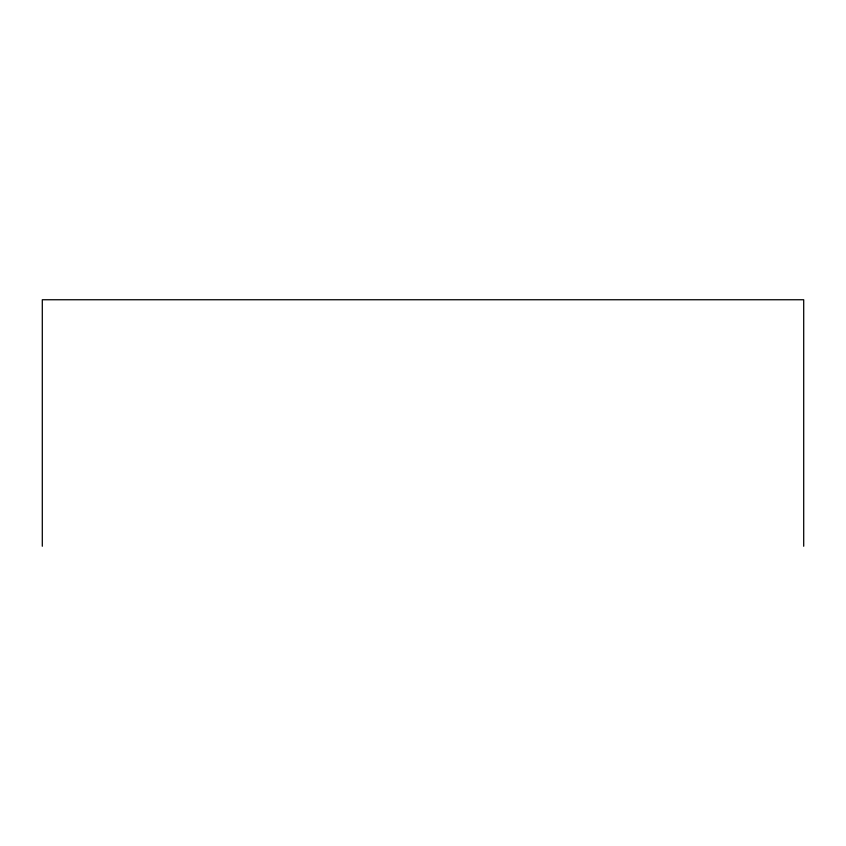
<?xml version="1.0" encoding="UTF-8"?>
<svg xmlns="http://www.w3.org/2000/svg" width="846" height="846" viewBox="0 0 846 846"><rect width="100%" height="100%" fill="white"/><g stroke="black" fill="none" stroke-linecap="round" stroke-linejoin="round"><path stroke-width="1.27" d="M803.7 546.252L803.7 299.748L42.3 299.748L42.3 546.252"/></g></svg>
